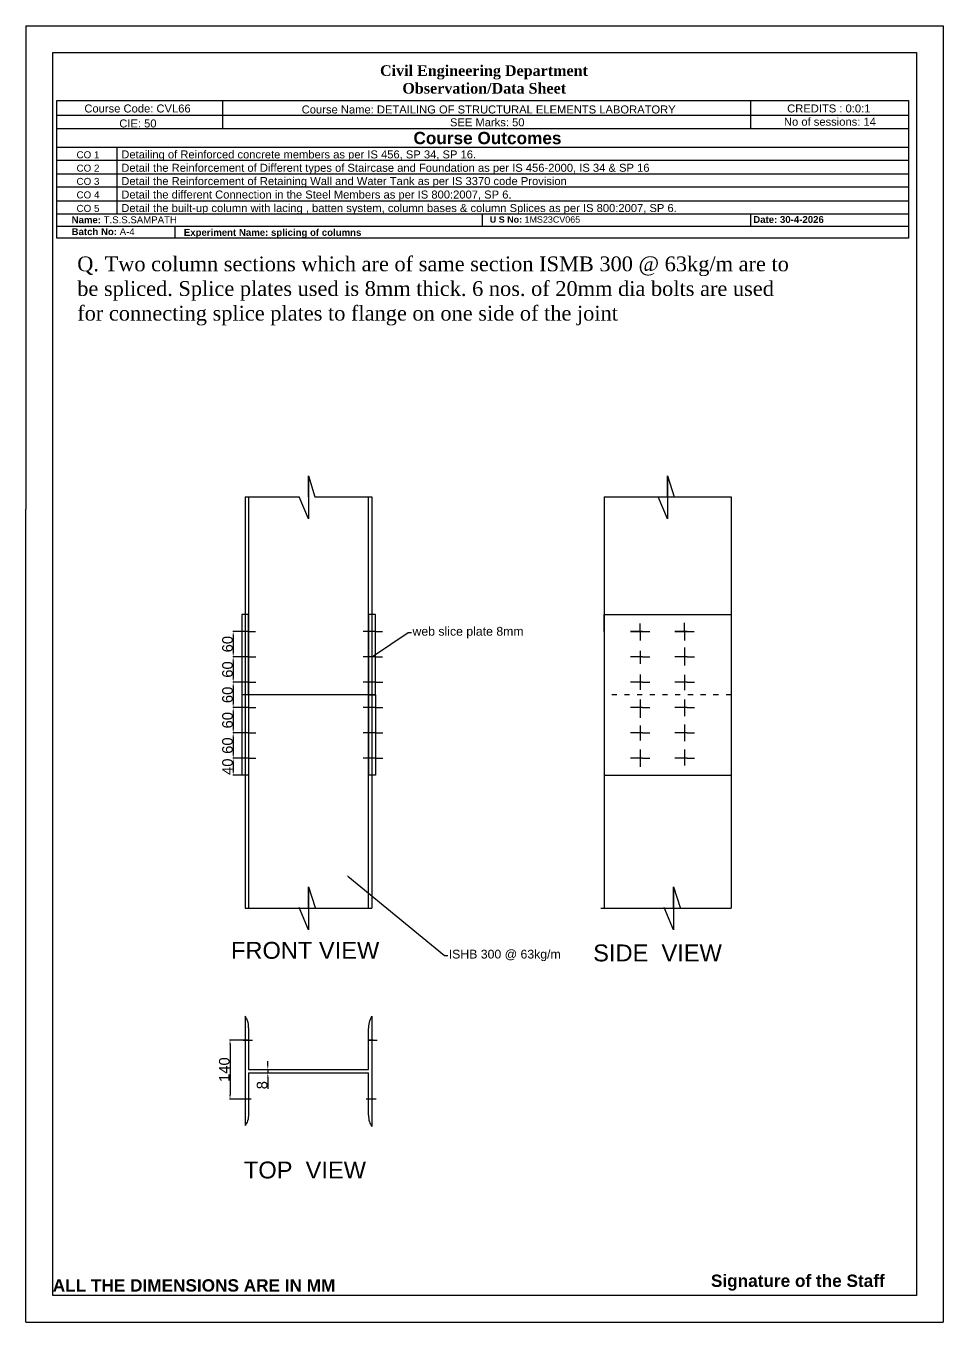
# Model space of a CAD drawing. Header units: millimetres. Extents: x 868 to 41290, y -4185 to 3706.
# Drawn here: x 34591 to 36760, y -2639 to 427 of the extents above; entities that cross this region are included whole.
import ezdxf
from ezdxf import colors
from ezdxf.entities.mleader import LeaderData, LeaderLine
from ezdxf.math import Vec2, Vec3

# ---------------------------------------------------------------- set-up
doc = ezdxf.new("R2010")
doc.units = ezdxf.units.MM
doc.linetypes.add('ACAD_ISO03W100', pattern=[30, 12, -18])
doc.styles.get("Standard").update_dxf_attribs({"font": 'arial.ttf'})
doc.dimstyles.new('ISO-25', dxfattribs={"dimtxt": 25, "dimasz": 10, "dimexe": 1.25, "dimexo": 0.625, "dimtad": 1, "dimdsep": 46, "dimtxsty": 'Standard', "dimcen": 2.5, "dimadec": 0, "dimazin": 0, "dimtfac": 1, "dimtmove": 0, "dimatfit": 3, "dimfxl": 1, "dimarcsym": 0})

# ---------------------------------------------------------------- blocks, each defined once
blk = doc.blocks.new('*D176')
at = {"color": 0, "lineweight": -2, "transparency": 16777216}
for p, q in [((35087.5, -1005.4), (35079.8, -1005.4)), ((35081, -1015.4), (35081, -1055.4)), ((35087.5, -1065.4), (35079.8, -1065.4))]:
    blk.add_line(p, q, dxfattribs=at)
for points in [[(35079.4, -1015.4), (35082.7, -1015.4), (35081, -1005.4)], [(35079.4, -1055.4), (35082.7, -1055.4), (35081, -1065.4)]]:
    blk.add_solid(points, dxfattribs=at)
at = {"layer": 'Defpoints', "color": 0, "lineweight": -2, "transparency": 16777216}
for p in [(35088.1, -1005.4), (35081, -1065.4), (35088.1, -1065.4)]:
    blk.add_point(p, dxfattribs=at)
at = {"color": 0, "lineweight": -2, "transparency": 16777216, "insert": (35067.6, -1035.4), "char_height": 25, "attachment_point": 5, "rotation": 90}
blk.add_mtext('60', dxfattribs=at)
blk = doc.blocks.new('*D177')
at = {"color": 0, "lineweight": -2, "transparency": 16777216}
for p, q in [((35087.5, -1065.4), (35079.8, -1065.4)), ((35081, -1075.4), (35081, -1115.4)), ((35087.5, -1125.4), (35079.8, -1125.4))]:
    blk.add_line(p, q, dxfattribs=at)
for points in [[(35079.4, -1075.4), (35082.7, -1075.4), (35081, -1065.4)], [(35079.4, -1115.4), (35082.7, -1115.4), (35081, -1125.4)]]:
    blk.add_solid(points, dxfattribs=at)
at = {"layer": 'Defpoints', "color": 0, "lineweight": -2, "transparency": 16777216}
for p in [(35088.1, -1065.4), (35081, -1125.4), (35088.1, -1125.4)]:
    blk.add_point(p, dxfattribs=at)
at = {"color": 0, "lineweight": -2, "transparency": 16777216, "insert": (35067.6, -1095.4), "char_height": 25, "attachment_point": 5, "rotation": 90}
blk.add_mtext('60', dxfattribs=at)
blk = doc.blocks.new('*D178')
at = {"color": 0, "lineweight": -2, "transparency": 16777216}
for p, q in [((35087.5, -1125.4), (35079.8, -1125.4)), ((35081, -1135.4), (35081, -1175.4)), ((35087.5, -1185.4), (35079.8, -1185.4))]:
    blk.add_line(p, q, dxfattribs=at)
for points in [[(35079.4, -1135.4), (35082.7, -1135.4), (35081, -1125.4)], [(35079.4, -1175.4), (35082.7, -1175.4), (35081, -1185.4)]]:
    blk.add_solid(points, dxfattribs=at)
at = {"layer": 'Defpoints', "color": 0, "lineweight": -2, "transparency": 16777216}
for p in [(35088.1, -1125.4), (35081, -1185.4), (35088.1, -1185.4)]:
    blk.add_point(p, dxfattribs=at)
at = {"color": 0, "lineweight": -2, "transparency": 16777216, "insert": (35067.6, -1155.4), "char_height": 25, "attachment_point": 5, "rotation": 90}
blk.add_mtext('60', dxfattribs=at)
blk = doc.blocks.new('*D179')
at = {"color": 0, "lineweight": -2, "transparency": 16777216}
for p, q in [((35087.5, -1185.4), (35079.8, -1185.4)), ((35081, -1195.4), (35081, -1235.4)), ((35087.5, -1245.4), (35079.8, -1245.4))]:
    blk.add_line(p, q, dxfattribs=at)
for points in [[(35079.4, -1195.4), (35082.7, -1195.4), (35081, -1185.4)], [(35079.4, -1235.4), (35082.7, -1235.4), (35081, -1245.4)]]:
    blk.add_solid(points, dxfattribs=at)
at = {"layer": 'Defpoints', "color": 0, "lineweight": -2, "transparency": 16777216}
for p in [(35088.1, -1185.4), (35081, -1245.4), (35088.1, -1245.4)]:
    blk.add_point(p, dxfattribs=at)
at = {"color": 0, "lineweight": -2, "transparency": 16777216, "insert": (35067.6, -1215.4), "char_height": 25, "attachment_point": 5, "rotation": 90}
blk.add_mtext('60', dxfattribs=at)
blk = doc.blocks.new('*D180')
at = {"color": 0, "lineweight": -2, "transparency": 16777216}
for p, q in [((35087.5, -1245.4), (35079.8, -1245.4)), ((35081, -1255.4), (35081, -1295.4)), ((35087.5, -1305.4), (35079.8, -1305.4))]:
    blk.add_line(p, q, dxfattribs=at)
for points in [[(35079.4, -1255.4), (35082.7, -1255.4), (35081, -1245.4)], [(35079.4, -1295.4), (35082.7, -1295.4), (35081, -1305.4)]]:
    blk.add_solid(points, dxfattribs=at)
at = {"layer": 'Defpoints', "color": 0, "lineweight": -2, "transparency": 16777216}
for p in [(35088.1, -1245.4), (35081, -1305.4), (35088.1, -1305.4)]:
    blk.add_point(p, dxfattribs=at)
at = {"color": 0, "lineweight": -2, "transparency": 16777216, "insert": (35067.6, -1275.4), "char_height": 25, "attachment_point": 5, "rotation": 90}
blk.add_mtext('60', dxfattribs=at)
blk = doc.blocks.new('*D181')
at = {"color": 0, "lineweight": -2, "transparency": 16777216}
for p, q in [((35100.5, -1305.4), (35079.8, -1305.4)), ((35081, -1315.4), (35081, -1335.4)), ((35100.5, -1345.4), (35079.8, -1345.4))]:
    blk.add_line(p, q, dxfattribs=at)
for points in [[(35079.4, -1315.4), (35082.7, -1315.4), (35081, -1305.4)], [(35079.4, -1335.4), (35082.7, -1335.4), (35081, -1345.4)]]:
    blk.add_solid(points, dxfattribs=at)
at = {"layer": 'Defpoints', "color": 0, "lineweight": -2, "transparency": 16777216}
for p in [(35101.1, -1305.4), (35081, -1345.4), (35101.1, -1345.4)]:
    blk.add_point(p, dxfattribs=at)
at = {"color": 0, "lineweight": -2, "transparency": 16777216, "insert": (35067.6, -1325.4), "char_height": 25, "attachment_point": 5, "rotation": 90}
blk.add_mtext('40', dxfattribs=at)
blk = doc.blocks.new('*D182')
at = {"color": 0, "lineweight": -2, "transparency": 16777216}
for p, q in [((35103.9, -1971.8), (35072.3, -1971.8)), ((35073.5, -1981.8), (35073.5, -2101.8)), ((35099.4, -2111.8), (35072.3, -2111.8))]:
    blk.add_line(p, q, dxfattribs=at)
for points in [[(35071.9, -1981.8), (35075.2, -1981.8), (35073.5, -1971.8)], [(35071.9, -2101.8), (35075.2, -2101.8), (35073.5, -2111.8)]]:
    blk.add_solid(points, dxfattribs=at)
at = {"layer": 'Defpoints', "color": 0, "lineweight": -2, "transparency": 16777216}
for p in [(35104.5, -1971.8), (35073.5, -2111.8), (35100, -2111.8)]:
    blk.add_point(p, dxfattribs=at)
at = {"color": 0, "lineweight": -2, "transparency": 16777216, "insert": (35060.1, -2041.8), "char_height": 25, "attachment_point": 5, "rotation": 90}
blk.add_mtext('140', dxfattribs=at)
blk = doc.blocks.new('*D183')
at = {"color": 0, "lineweight": -2, "transparency": 16777216}
for p, q in [((35162.8, -2031.8), (35162.8, -2021.8)), ((35117.8, -2041.8), (35164.1, -2041.8)), ((35117.8, -2049.8), (35164.1, -2049.8)), ((35162.8, -2041.8), (35162.8, -2049.8)), ((35162.8, -2059.8), (35162.8, -2087.5))]:
    blk.add_line(p, q, dxfattribs=at)
for points in [[(35161.2, -2031.8), (35164.5, -2031.8), (35162.8, -2041.8)], [(35161.2, -2059.8), (35164.5, -2059.8), (35162.8, -2049.8)]]:
    blk.add_solid(points, dxfattribs=at)
at = {"layer": 'Defpoints', "color": 0, "lineweight": -2, "transparency": 16777216}
for p in [(35117.1, -2041.8), (35117.1, -2049.8), (35162.8, -2049.8)]:
    blk.add_point(p, dxfattribs=at)
at = {"color": 0, "lineweight": -2, "transparency": 16777216, "insert": (35149.4, -2078.6), "char_height": 25, "attachment_point": 5, "rotation": 90}
blk.add_mtext('8', dxfattribs=at)

msp = doc.modelspace()

# ---------------------------------------------------------------- linework, layer by layer
for p, q in [((34590.858, 426.929), (36759.609, 426.929)), ((34590.858, 426.929), (34590.858, -715.852)), ((36759.609, 426.929), (36759.609, -2638.981)), ((35055.964, 250.89), (35055.964, 183.723)), ((36304.446, 250.89), (36304.446, 183.723)), ((34663.672, 216.021), (36677.775, 216.021)), ((36677.775, 183.723), (34663.672, 183.723)), ((34663.672, 140.363), (36677.775, 140.363)), ((34806.049, 140.363), (34806.049, 108.233)), ((36677.775, 108.233), (34663.672, 108.233)), ((34806.049, 108.233), (34806.049, 77.118)), ((34663.672, 77.118), (36677.775, 77.118)), ((34806.049, 77.118), (34806.049, 45.503)), ((36677.775, 45.503), (34663.672, 45.503)), ((34806.049, 45.503), (34806.049, 13.256)), ((34663.672, 13.256), (36677.775, 13.256)), ((34806.049, 13.256), (34806.049, -18.319)), ((36677.775, -18.319), (34663.672, -18.319)), ((35670.564, -46.511), (35670.564, -18.319)), ((36304.972, -46.511), (36304.972, -18.319)), ((34663.672, -46.511), (36677.775, -46.511)), ((34944.126, -75.242), (34944.126, -46.511)), ((35259.131, -687.06), (35259.131, -637.643)), ((35259.131, -637.643), (35259.131, -739.304)), ((35259.131, -637.643), (35274.328, -687.06)), ((36108.314, -687.06), (36108.314, -637.643)), ((36108.314, -637.643), (36108.314, -739.304)), ((36108.314, -637.643), (36123.511, -687.06)), ((35109.131, -687.06), (35109.131, -1660.127)), ((35109.131, -687.06), (35236.963, -687.06)), ((35109.131, -687.06), (35236.963, -687.06)), ((35117.131, -687.06), (35117.131, -1660.127)), ((35259.131, -739.304), (35236.963, -687.06)), ((35274.328, -687.06), (35349.32, -687.06)), ((35274.328, -687.06), (35409.131, -687.06)), ((35386.686, -687.06), (35409.131, -687.06)), ((35401.131, -1660.127), (35401.131, -687.06)), ((35409.131, -687.06), (35409.131, -1660.127)), ((35409.131, -687.06), (35409.131, -1660.127)), ((35958.314, -687.06), (35958.314, -1660.127)), ((35958.314, -687.06), (36190.503, -687.06)), ((35958.314, -687.06), (36258.314, -687.06)), ((36108.314, -739.304), (36086.146, -687.06)), ((36227.869, -687.06), (36258.314, -687.06)), ((36258.314, -687.06), (36258.314, -1660.127)), ((34590.858, -2638.981), (34590.858, -715.852)), ((35109.131, -965.382), (35101.131, -965.382)), ((35101.131, -965.382), (35101.131, -1345.382)), ((35117.131, -965.382), (35109.131, -965.382)), ((35117.131, -1005.382), (35117.131, -965.382)), ((35409.131, -965.382), (35401.131, -965.382)), ((35401.131, -965.382), (35401.131, -1345.382)), ((35417.131, -965.382), (35409.131, -965.382)), ((35417.131, -1005.382), (35417.131, -965.382)), ((35958.314, -1005.382), (35958.314, -965.382)), ((35958.314, -965.382), (36258.314, -965.382)), ((36258.314, -965.382), (36258.314, -1345.382)), ((35117.131, -1005.382), (35088.109, -1005.382)), ((35117.131, -1065.382), (35117.131, -1005.382)), ((35117.131, -1005.382), (35133.743, -1005.382)), ((35417.131, -1005.382), (35388.109, -1005.382)), ((35417.131, -1065.382), (35417.131, -1005.382)), ((35417.131, -1005.382), (35433.743, -1005.382)), ((36049.241, -1005.382), (36020.219, -1005.382)), ((36020.219, -1005.382), (36065.852, -1005.382)), ((36043.036, -1005.382), (36043.036, -986.258)), ((36043.036, -1005.382), (36043.036, -1026.66)), ((36049.241, -1005.382), (36065.852, -1005.382)), ((36154.273, -1005.382), (36125.251, -1005.382)), ((36125.251, -1005.382), (36170.885, -1005.382)), ((36148.068, -1005.382), (36148.068, -985.064)), ((36148.068, -1005.382), (36148.068, -1026.94)), ((36154.273, -1005.382), (36170.885, -1005.382)), ((35117.131, -1065.382), (35088.109, -1065.382)), ((35117.131, -1125.382), (35117.131, -1065.382)), ((35117.131, -1065.382), (35134.321, -1065.382)), ((35417.131, -1065.382), (35388.109, -1065.382)), ((35417.131, -1125.382), (35417.131, -1065.382)), ((35417.131, -1065.382), (35434.321, -1065.382)), ((36049.241, -1065.382), (36020.219, -1065.382)), ((36043.036, -1051.156), (36043.036, -1082.015)), ((36049.241, -1065.382), (36066.431, -1065.382)), ((36154.273, -1065.382), (36125.251, -1065.382)), ((36148.068, -1043.691), (36148.068, -1086.092)), ((36154.273, -1065.382), (36171.463, -1065.382)), ((35096.12, -1125.382), (35088.109, -1125.382)), ((35117.131, -1125.382), (35096.12, -1125.382)), ((35117.131, -1155.382), (35117.131, -1125.382)), ((35117.131, -1125.382), (35134.442, -1125.382)), ((35396.12, -1125.382), (35388.109, -1125.382)), ((35417.131, -1125.382), (35396.12, -1125.382)), ((35417.131, -1155.382), (35417.131, -1125.382)), ((35417.131, -1125.382), (35434.442, -1125.382)), ((36028.23, -1125.382), (36020.219, -1125.382)), ((36049.241, -1125.382), (36028.23, -1125.382)), ((36043.036, -1107.465), (36043.036, -1143.732)), ((36049.241, -1125.382), (36066.552, -1125.382)), ((36133.262, -1125.382), (36125.251, -1125.382)), ((36154.273, -1125.382), (36133.262, -1125.382)), ((36148.068, -1108.077), (36148.068, -1144.196)), ((36154.273, -1125.382), (36171.584, -1125.382)), ((35417.131, -1155.382), (35101.131, -1155.382)), ((35117.131, -1155.382), (35117.131, -1185.382)), ((35401.131, -1155.382), (35417.131, -1155.382)), ((35417.131, -1155.382), (35417.131, -1185.382)), ((35101.131, -1185.382), (35088.109, -1185.382)), ((35117.131, -1185.382), (35101.131, -1185.382)), ((35117.131, -1185.382), (35117.131, -1245.382)), ((35117.131, -1185.382), (35134.442, -1185.382)), ((35401.131, -1185.382), (35388.109, -1185.382)), ((35417.131, -1185.382), (35401.131, -1185.382)), ((35417.131, -1185.382), (35417.131, -1245.382)), ((35417.131, -1185.382), (35434.442, -1185.382)), ((36033.241, -1185.382), (36020.219, -1185.382)), ((36049.241, -1185.382), (36033.241, -1185.382)), ((36043.036, -1166.066), (36043.036, -1210.027)), ((36049.241, -1185.382), (36066.552, -1185.382)), ((36138.273, -1185.382), (36125.251, -1185.382)), ((36154.273, -1185.382), (36138.273, -1185.382)), ((36148.068, -1166.181), (36148.068, -1205.964)), ((36154.273, -1185.382), (36171.584, -1185.382)), ((36148.068, -1225.627), (36148.068, -1264.886)), ((35117.131, -1245.382), (35088.109, -1245.382)), ((35117.131, -1245.382), (35117.131, -1305.382)), ((35117.131, -1245.382), (35117.131, -1305.382)), ((35117.131, -1245.382), (35134.442, -1245.382)), ((35417.131, -1245.382), (35388.109, -1245.382)), ((35417.131, -1245.382), (35417.131, -1305.382)), ((35417.131, -1245.382), (35417.131, -1305.382)), ((35417.131, -1245.382), (35434.442, -1245.382)), ((36049.241, -1245.382), (36020.219, -1245.382)), ((36043.036, -1227.937), (36043.036, -1263.076)), ((36049.241, -1245.382), (36066.552, -1245.382)), ((36154.273, -1245.382), (36125.251, -1245.382)), ((36154.273, -1245.382), (36171.584, -1245.382)), ((36043.036, -1284.663), (36043.036, -1325.954)), ((36148.068, -1284.255), (36148.068, -1322.467)), ((35091.49, -1305.382), (35088.109, -1305.382)), ((35117.131, -1305.382), (35091.49, -1305.382)), ((35117.131, -1305.382), (35117.131, -1345.382)), ((35117.131, -1305.382), (35134.442, -1305.382)), ((35391.49, -1305.382), (35388.109, -1305.382)), ((35417.131, -1305.382), (35391.49, -1305.382)), ((35417.131, -1305.382), (35417.131, -1345.382)), ((35417.131, -1305.382), (35434.442, -1305.382)), ((36023.599, -1305.382), (36020.219, -1305.382)), ((36049.241, -1305.382), (36023.599, -1305.382)), ((36049.241, -1305.382), (36066.552, -1305.382)), ((36128.632, -1305.382), (36125.251, -1305.382)), ((36154.273, -1305.382), (36128.632, -1305.382)), ((36154.273, -1305.382), (36171.584, -1305.382)), ((35117.131, -1345.382), (35101.131, -1345.382)), ((35417.131, -1345.382), (35401.131, -1345.382)), ((35958.314, -1345.382), (36258.314, -1345.382)), ((35259.326, -1658.714), (35259.326, -1609.296)), ((35259.326, -1609.296), (35259.326, -1710.958)), ((35259.326, -1609.296), (35274.523, -1658.714)), ((36122.535, -1658.714), (36122.535, -1609.296)), ((36122.535, -1609.296), (36122.535, -1710.958)), ((36122.535, -1609.296), (36137.733, -1658.714)), ((35109.131, -1660.127), (35349.32, -1660.127)), ((35259.326, -1710.958), (35237.158, -1658.714)), ((35349.32, -1660.127), (35386.686, -1660.127)), ((35386.686, -1660.127), (35409.131, -1660.127)), ((35950.314, -1660.127), (36190.503, -1660.127)), ((36122.535, -1710.958), (36100.367, -1658.714)), ((36190.503, -1660.127), (36227.869, -1660.127)), ((36227.869, -1660.127), (36258.314, -1660.127)), ((35109.131, -1915.259), (35109.131, -2173.973)), ((35409.131, -1915.259), (35409.131, -2176.302)), ((35117.131, -1943.162), (35117.131, -2041.78)), ((35401.131, -2041.78), (35401.131, -1946.365)), ((35117.131, -1971.78), (35104.49, -1971.78)), ((35104.49, -1971.78), (35126.532, -1971.78)), ((35412.225, -1971.78), (35399.583, -1971.78)), ((35399.583, -1971.78), (35421.625, -1971.78)), ((35117.131, -2041.78), (35401.131, -2041.78)), ((35117.131, -2049.78), (35117.131, -2147.091)), ((35117.131, -2049.78), (35401.131, -2049.78)), ((35401.131, -2149.421), (35401.131, -2049.78)), ((35123.724, -2111.78), (35100.034, -2111.78)), ((35418.818, -2111.78), (35395.128, -2111.78)), ((34590.858, -2638.981), (35951.233, -2638.981)), ((35951.233, -2638.981), (36759.609, -2638.981))]:
    msp.add_line(p, q)
at = {"linetype": 'ACAD_ISO03W100'}
msp.add_line((36258.314, -1155.382), (35958.314, -1155.382), dxfattribs=at)
for points in [[(34654.355, 364.235), (36696.495, 364.235), (36696.495, -2575.852), (34654.355, -2575.852)], [(34663.672, 250.89), (36677.775, 250.89), (36677.775, -75.242), (34663.672, -75.242)]]:
    msp.add_lwpolyline(points, close=True)
for points in [[(35117.131, -1943.162), (35115.16, -1926.259), (35109.131, -1915.259)], [(35401.131, -1946.365), (35403.102, -1930.484), (35409.131, -1915.259)], [(35117.131, -2147.091), (35115.16, -2162.972), (35109.131, -2173.973)], [(35401.131, -2149.421), (35403.102, -2165.301), (35409.131, -2176.302)]]:
    msp.add_spline(points, degree=3)

# ---------------------------------------------------------------- texts
at = {"attachment_point": 1}
for s, width, gutter_width, insert, char_height in [('\\pxqc;{\\fBookman Old Style|b0|i0|c0|p18;\\H1.16667x;         \\fBookman Old Style|b1|i0|c0|p18;\\H1.14285x;       Civil Engineering Department\\P               Observation/Data Sheet}', 957.77548, 94.298, (35124.454, 333.86), 18.859579), ('Course Code: CVL66', 886.01572, 94.622, (34729.08, 241.079), 18.92438), ('Course Name: DETAILING OF STRUCTURAL ELEMENTS LABORATORY', 886.01572, 94.622, (35243.018, 238.759), 18.92438), ('CREDITS : 0:0:1', 886.01572, 94.622, (36390.933, 241.2), 18.92438), ('CIE: 50', 886.01572, 94.622, (34811.568, 205.713), 18.9244), ('SEE Marks: 50', 886.01572, 94.622, (35593.559, 208.351), 18.92438), ('No of sessions: 14', 886.01572, 94.622, (36383.282, 209.781), 18.92438), ('{\\fArial|b1|i0|c0|p34;Course Outcomes}', 886.01572, 94.622, (35507.221, 176.333), 29.09035), ('CO 1', 778.5525, 83.145, (34710.506, 130.457), 16.6291), ('Detailing of Reinforced concrete members as per IS 456, SP 34, SP 16.', 886.01572, 94.622, (34816.387, 132.472), 18.92438), ('CO 2', 778.5525, 83.145, (34710.506, 98.835), 16.6291), ('Detail the Reinforcement of Different types of Staircase and Foundation as per IS 456-2000, IS 34 & SP 16', 1531.01501, 94.622, (34816.387, 100.849), 18.924377), ('CO 3', 778.5525, 83.145, (34710.506, 67.47), 16.6291), ('Detail the Reinforcement of Retaining Wall and Water Tank as per IS 3370 code Provision', 1334.38706, 94.622, (34816.387, 69.484), 18.92438), ('CO 4', 778.5525, 83.145, (34710.506, 35.539), 16.6291), ('Detail the different Connection in the Steel Members as per IS 800:2007, SP 6.', 1166.06161, 94.622, (34816.387, 37.553), 18.92438), ('CO 5', 778.5525, 83.145, (34710.506, 3.628), 16.6291), ('Detail the built-up column with lacing , batten system, column bases & column Splices as per IS 800:2007, SP 6.', 1571.23437, 94.622, (34816.387, 5.642), 18.924377), ('{\\fArial|b1|i0|c0|p34;Name: }T.S.S.SAMPATH', 886.01572, 94.622, (34698.81, -23.472), 16.2906), ('{\\fArial|b1|i0|c0|p34;U S No: }1MS23CV065', 886.01572, 94.622, (35687.744, -23.41), 15.12698), ('{\\fArial|b1|i0|c0|p34;Date: 30-4-2026}', 886.01572, 94.622, (36310.672, -22.76), 16.2906), ('{\\fArial|b1|i0|c0|p34;Batch No: }A-4', 886.01572, 94.622, (34698.81, -51.573), 16.2906), ('{\\fArial|b1|i0|c0|p34;Experiment Name: splicing of columns}', 886.01572, 94.622, (34964.229, -53.329), 16.2906), ('{\\fBookman Old Style|b0|i0|c0|p18;Q. Two column sections which are of same section ISMB 300 @ 63kg/m are to be spliced. Splice plates used is 8mm thick. 6 nos. of 20mm dia bolts are used for connecting splice plates to flange on one side of the joint}', 1687.29439, 12.5, (34712.183, -118.408), 35), ('FRONT VIEW', 461.5156, 12.5, (35075.743, -1739.677), 40), ('SIDE  VIEW', 461.5156, 12.5, (35932.267, -1745.79), 40), ('TOP  VIEW', 461.5156, 12.5, (35106.333, -2259.281), 40), ('{\\fArial|b1|i0|c0|p34;ALL THE DIMENSIONS ARE IN MM}', 886.01572, 94.622, (34654.355, -2537.713), 29.09035), ('{\\fArial|b1|i0|c0|p34;Signature of the Staff}', 886.01572, 94.622, (36210.673, -2526.681), 29.09035)]:
    msp.add_mtext_dynamic_manual_height_columns(s, width=width, gutter_width=gutter_width, heights=[0], dxfattribs=dict(at, insert=insert, char_height=char_height))

# ---------------------------------------------------------------- dimensions: what is measured, and where the dimension line sits
at = {"lineweight": -2}
for base, p1, p2, picture, middle in [((35081.029, -1065.382), (35088.109, -1005.382), (35088.109, -1065.382), '*D176', (35067.64, -1035.382)), ((35081.029, -1125.382), (35088.109, -1065.382), (35088.109, -1125.382), '*D177', (35067.64, -1095.382)), ((35081.029, -1185.382), (35088.109, -1125.382), (35088.109, -1185.382), '*D178', (35067.64, -1155.382)), ((35081.029, -1245.382), (35088.109, -1185.382), (35088.109, -1245.382), '*D179', (35067.64, -1215.382)), ((35081.029, -1305.382), (35088.109, -1245.382), (35088.109, -1305.382), '*D180', (35067.64, -1275.382)), ((35081.029, -1345.382), (35101.131, -1305.382), (35101.131, -1345.382), '*D181', (35067.64, -1325.382)), ((35073.537, -2111.78), (35104.49, -1971.78), (35100.034, -2111.78), '*D182', (35060.148, -2041.78)), ((35162.818, -2049.78), (35117.131, -2041.78), (35117.131, -2049.78), '*D183', (35149.429, -2078.642))]:
    dim = msp.add_linear_dim(base=base, p1=p1, p2=p2, angle=90, dimstyle='ISO-25', dxfattribs=at)
    dim.commit()
    dim.dimension.update_dxf_attribs({"geometry": picture, "text_midpoint": middle})

# ---------------------------------------------------------------- leaders
ml = msp.add_multileader_mtext('Standard', dxfattribs=at)
ml.set_content('web slice plate 8mm', color=256)
ml.set_leader_properties()
ml.build(insert=Vec2(0, 0))
ctx = ml.context
ctx.base_point, ctx.char_height, ctx.plane_origin = Vec3(35502.934, -1007.858), 20.76, Vec3(35409.131, -1065.382)
notes = []
notes.append((ctx, [(0, (1, 1, 0), (35494.934, -1007.858), (1, 0), 8, [(0, [(35409.131, -1065.382)], 0, [])])]))
ctx.mtext.insert, ctx.mtext.flow_direction = Vec3(35504.934, -994.596), 5
ml = msp.add_multileader_mtext('Standard', dxfattribs=at)
ml.set_content('ISHB 300 @ 63kg/m', color=256)
ml.set_leader_properties()
ml.build(insert=Vec2(0, 0))
ctx = ml.context
ctx.base_point, ctx.char_height, ctx.plane_origin = Vec3(35588.723, -1771.686), 20.76, Vec3(35349.148, -1581.462)
notes.append((ctx, [(0, (1, 1, 0), (35580.723, -1771.686), (1, 0), 8, [(0, [(35349.148, -1581.462)], 0, [])])]))
ctx.mtext.insert, ctx.mtext.flow_direction = Vec3(35590.723, -1758.255), 5
for ctx, leaders in notes:
    for number, flags, end, landing, length, lines in leaders:
        leader = LeaderData()
        leader.index, (leader.has_last_leader_line, leader.has_dogleg_vector, leader.attachment_direction) = number, flags
        leader.last_leader_point, leader.dogleg_vector, leader.dogleg_length = Vec3(end), Vec3(landing), length
        for number, points, colour, breaks in lines:
            line = LeaderLine()
            line.index, line.vertices, line.color, line.breaks = number, Vec3.list(points), colors.encode_raw_color(colour), breaks
            leader.lines.append(line)
        ctx.leaders.append(leader)

doc.saveas('drawing.dxf')
